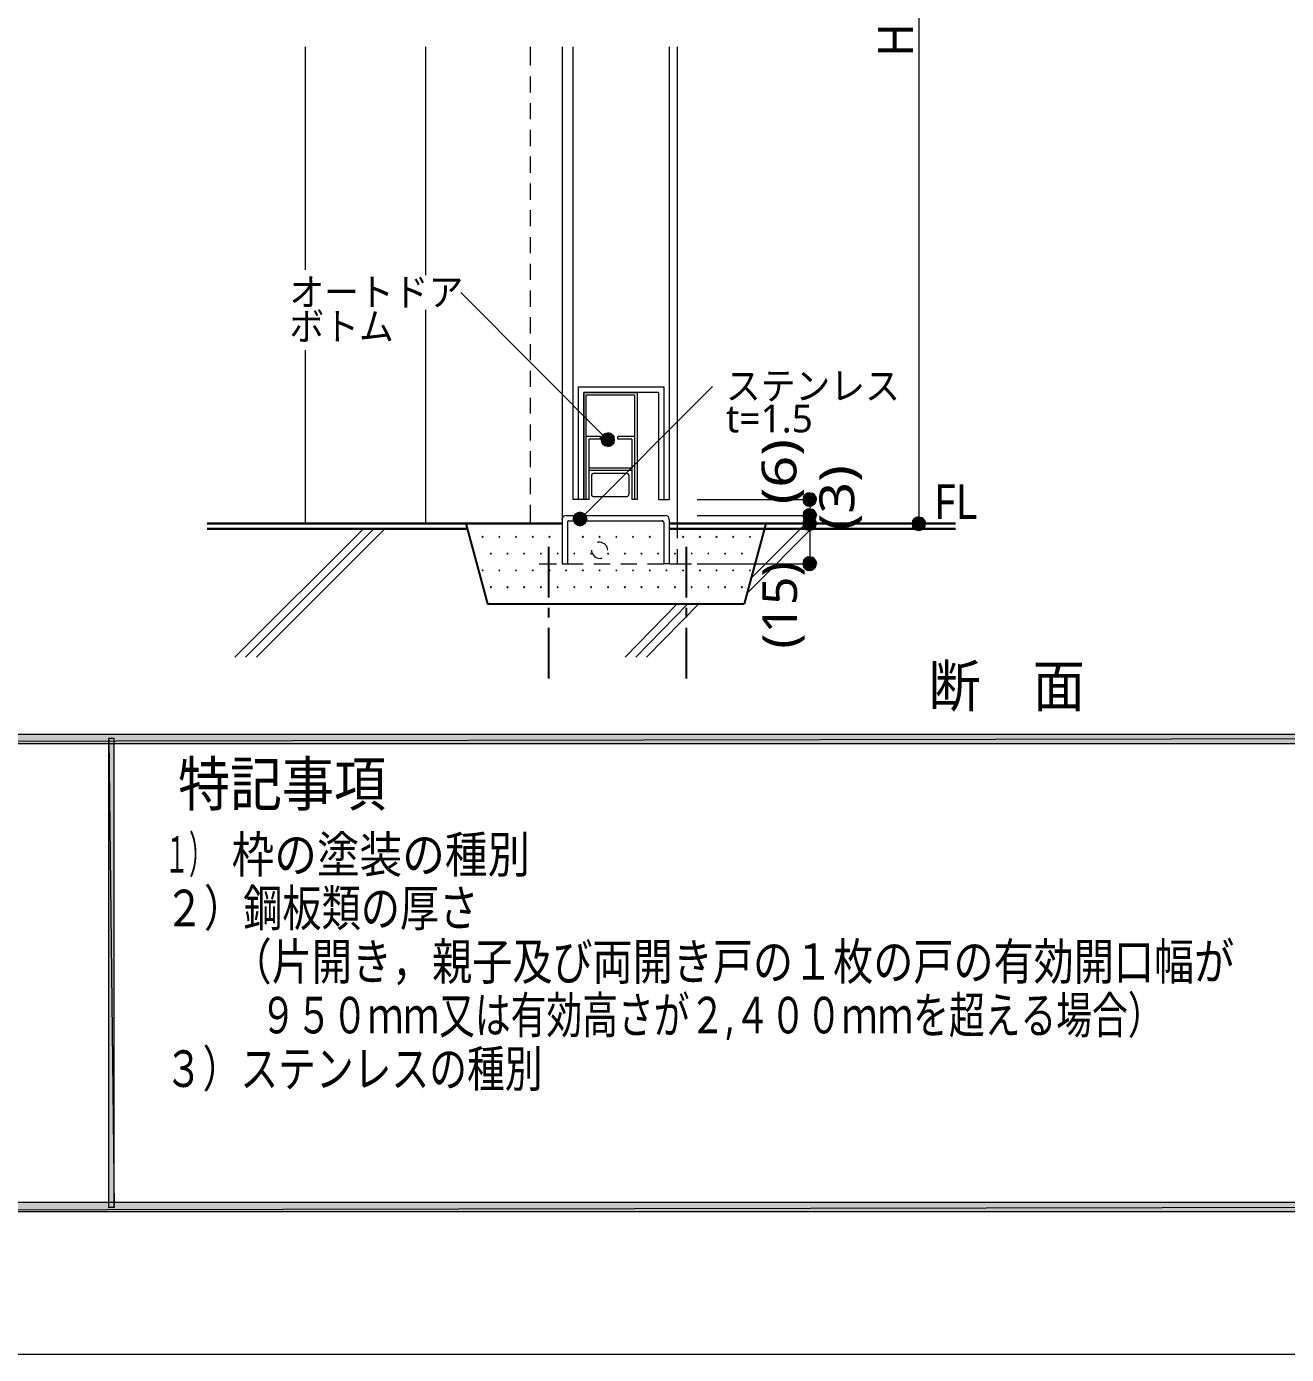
# Model space of a CAD drawing. Header units: millimetres. Extents: x 0 to 420, y 0 to 297.
# Drawn here: x 111.8 to 206, y 0 to 99.2 of the extents above; entities that cross this region are included whole.
import ezdxf
from ezdxf.enums import TextEntityAlignment as Align

# ---------------------------------------------------------------- set-up
doc = ezdxf.new("R2010")
doc.units = ezdxf.units.MM
doc.styles.add('kst32b', font='NotoSansJP-Variable.ttf')

msp = doc.modelspace()

# ---------------------------------------------------------------- hatches: boundary and pattern name
h = msp.add_hatch(color=7)
h.paths.add_polyline_path([(154.919, 68.686), (154.813, 68.516), (155.279, 68.326), (154.919, 68.686)])
h.paths.add_polyline_path([(154.813, 68.516), (155.279, 68.326), (154.771, 68.326), (154.813, 68.516)])
h.paths.add_polyline_path([(155.279, 68.326), (154.771, 68.326), (154.813, 68.136), (155.279, 68.326)])
h = msp.add_hatch(color=7)
h.paths.add_polyline_path([(155.469, 68.792), (155.279, 68.834), (155.279, 68.326), (155.469, 68.792)])
h.paths.add_polyline_path([(155.279, 68.834), (155.279, 68.326), (155.088, 68.792), (155.279, 68.834)])
h.paths.add_polyline_path([(155.279, 68.326), (155.088, 68.792), (154.919, 68.686), (155.279, 68.326)])
h = msp.add_hatch(color=7)
h.paths.add_polyline_path([(155.787, 68.326), (155.744, 68.516), (155.279, 68.326), (155.787, 68.326)])
h.paths.add_polyline_path([(155.744, 68.516), (155.279, 68.326), (155.638, 68.686), (155.744, 68.516)])
h.paths.add_polyline_path([(155.279, 68.326), (155.638, 68.686), (155.469, 68.792), (155.279, 68.326)])
for points in [[(154.813, 68.136), (154.919, 67.966), (155.279, 68.326), (154.813, 68.136)], [(170.18, 63.394), (170.371, 63.352), (170.371, 63.86), (170.18, 63.394)], [(153.014, 62.865), (152.845, 62.759), (153.204, 62.399), (153.014, 62.865)], [(170.18, 62.188), (170.371, 62.166), (170.371, 62.653), (170.18, 62.188)], [(170.18, 61.595), (170.371, 61.553), (170.371, 62.061), (170.18, 61.595)], [(178.329, 61.595), (178.52, 61.553), (178.52, 62.061), (178.329, 61.595)], [(145.923, 61.108), (145.902, 61.087), (145.881, 61.066), (145.902, 61.045), (145.923, 61.023), (145.944, 61.045), (145.965, 61.066), (145.944, 61.087), (145.923, 61.108)], [(147.172, 61.108), (147.151, 61.087), (147.129, 61.066), (147.151, 61.045), (147.172, 61.023), (147.193, 61.045), (147.214, 61.066), (147.193, 61.087), (147.172, 61.108)], [(148.421, 61.108), (148.4, 61.087), (148.378, 61.066), (148.4, 61.045), (148.421, 61.023), (148.442, 61.045), (148.463, 61.066), (148.442, 61.087), (148.421, 61.108)], [(149.67, 61.108), (149.648, 61.087), (149.627, 61.066), (149.648, 61.045), (149.67, 61.023), (149.691, 61.045), (149.712, 61.066), (149.691, 61.087), (149.67, 61.108)], [(150.918, 61.108), (150.897, 61.087), (150.876, 61.066), (150.897, 61.045), (150.918, 61.023), (150.94, 61.045), (150.961, 61.066), (150.94, 61.087), (150.918, 61.108)], [(153.416, 61.108), (153.395, 61.087), (153.374, 61.066), (153.395, 61.045), (153.416, 61.023), (153.437, 61.045), (153.458, 61.066), (153.437, 61.087), (153.416, 61.108)], [(154.665, 61.108), (154.644, 61.087), (154.622, 61.066), (154.644, 61.045), (154.665, 61.023), (154.686, 61.045), (154.707, 61.066), (154.686, 61.087), (154.665, 61.108)], [(155.914, 61.108), (155.893, 61.087), (155.871, 61.066), (155.893, 61.045), (155.914, 61.023), (155.935, 61.045), (155.956, 61.066), (155.935, 61.087), (155.914, 61.108)], [(157.162, 61.108), (157.141, 61.087), (157.12, 61.066), (157.141, 61.045), (157.162, 61.023), (157.184, 61.045), (157.205, 61.066), (157.184, 61.087), (157.162, 61.108)], [(158.411, 61.108), (158.39, 61.087), (158.369, 61.066), (158.39, 61.045), (158.411, 61.023), (158.433, 61.045), (158.454, 61.066), (158.433, 61.087), (158.411, 61.108)], [(160.909, 61.108), (160.888, 61.087), (160.867, 61.066), (160.888, 61.045), (160.909, 61.023), (160.93, 61.045), (160.951, 61.066), (160.93, 61.087), (160.909, 61.108)], [(162.158, 61.108), (162.137, 61.087), (162.116, 61.066), (162.137, 61.045), (162.158, 61.023), (162.179, 61.045), (162.2, 61.066), (162.179, 61.087), (162.158, 61.108)], [(163.407, 61.108), (163.386, 61.087), (163.364, 61.066), (163.386, 61.045), (163.407, 61.023), (163.428, 61.045), (163.449, 61.066), (163.428, 61.087), (163.407, 61.108)], [(164.655, 61.108), (164.634, 61.087), (164.613, 61.066), (164.634, 61.045), (164.655, 61.023), (164.677, 61.045), (164.698, 61.066), (164.677, 61.087), (164.655, 61.108)], [(165.904, 61.108), (165.883, 61.087), (165.862, 61.066), (165.883, 61.045), (165.904, 61.023), (165.926, 61.045), (165.947, 61.066), (165.926, 61.087), (165.904, 61.108)], [(145.288, 59.859), (145.267, 59.838), (145.246, 59.817), (145.267, 59.796), (145.288, 59.775), (145.309, 59.796), (145.33, 59.817), (145.309, 59.838), (145.288, 59.859)], [(146.537, 59.859), (146.516, 59.838), (146.495, 59.817), (146.516, 59.796), (146.537, 59.775), (146.558, 59.796), (146.579, 59.817), (146.558, 59.838), (146.537, 59.859)], [(147.786, 59.859), (147.765, 59.838), (147.743, 59.817), (147.765, 59.796), (147.786, 59.775), (147.807, 59.796), (147.828, 59.817), (147.807, 59.838), (147.786, 59.859)], [(149.035, 59.859), (149.013, 59.838), (148.992, 59.817), (149.013, 59.796), (149.035, 59.775), (149.056, 59.796), (149.077, 59.817), (149.056, 59.838), (149.035, 59.859)], [(150.283, 59.859), (150.262, 59.838), (150.241, 59.817), (150.262, 59.796), (150.283, 59.775), (150.304, 59.796), (150.326, 59.817), (150.304, 59.838), (150.283, 59.859)], [(151.532, 59.859), (151.511, 59.838), (151.49, 59.817), (151.511, 59.796), (151.532, 59.775), (151.553, 59.796), (151.575, 59.817), (151.553, 59.838), (151.532, 59.859)], [(152.781, 59.859), (152.76, 59.838), (152.739, 59.817), (152.76, 59.796), (152.781, 59.775), (152.802, 59.796), (152.823, 59.817), (152.802, 59.838), (152.781, 59.859)], [(154.03, 59.859), (154.009, 59.838), (153.987, 59.817), (154.009, 59.796), (154.03, 59.775), (154.051, 59.796), (154.072, 59.817), (154.051, 59.838), (154.03, 59.859)], [(155.3, 59.859), (155.279, 59.838), (155.258, 59.817), (155.279, 59.796), (155.3, 59.775), (155.321, 59.796), (155.342, 59.817), (155.321, 59.838), (155.3, 59.859)], [(156.549, 59.859), (156.528, 59.838), (156.506, 59.817), (156.528, 59.796), (156.549, 59.775), (156.57, 59.796), (156.591, 59.817), (156.57, 59.838), (156.549, 59.859)], [(157.797, 59.859), (157.776, 59.838), (157.755, 59.817), (157.776, 59.796), (157.797, 59.775), (157.819, 59.796), (157.84, 59.817), (157.819, 59.838), (157.797, 59.859)], [(159.046, 59.859), (159.025, 59.838), (159.004, 59.817), (159.025, 59.796), (159.046, 59.775), (159.068, 59.796), (159.089, 59.817), (159.068, 59.838), (159.046, 59.859)], [(160.295, 59.859), (160.274, 59.838), (160.253, 59.817), (160.274, 59.796), (160.295, 59.775), (160.316, 59.796), (160.337, 59.817), (160.316, 59.838), (160.295, 59.859)], [(161.544, 59.859), (161.523, 59.838), (161.502, 59.817), (161.523, 59.796), (161.544, 59.775), (161.565, 59.796), (161.586, 59.817), (161.565, 59.838), (161.544, 59.859)], [(162.793, 59.859), (162.772, 59.838), (162.751, 59.817), (162.772, 59.796), (162.793, 59.775), (162.814, 59.796), (162.835, 59.817), (162.814, 59.838), (162.793, 59.859)], [(164.042, 59.859), (164.021, 59.838), (163.999, 59.817), (164.021, 59.796), (164.042, 59.775), (164.063, 59.796), (164.084, 59.817), (164.063, 59.838), (164.042, 59.859)], [(165.291, 59.859), (165.269, 59.838), (165.248, 59.817), (165.269, 59.796), (165.291, 59.775), (165.312, 59.796), (165.333, 59.817), (165.312, 59.838), (165.291, 59.859)], [(145.923, 58.611), (145.902, 58.589), (145.881, 58.568), (145.902, 58.547), (145.923, 58.526), (145.944, 58.547), (145.965, 58.568), (145.944, 58.589), (145.923, 58.611)], [(147.172, 58.611), (147.151, 58.589), (147.129, 58.568), (147.151, 58.547), (147.172, 58.526), (147.193, 58.547), (147.214, 58.568), (147.193, 58.589), (147.172, 58.611)], [(148.421, 58.611), (148.4, 58.589), (148.378, 58.568), (148.4, 58.547), (148.421, 58.526), (148.442, 58.547), (148.463, 58.568), (148.442, 58.589), (148.421, 58.611)], [(149.67, 58.611), (149.648, 58.589), (149.627, 58.568), (149.648, 58.547), (149.67, 58.526), (149.691, 58.547), (149.712, 58.568), (149.691, 58.589), (149.67, 58.611)], [(150.918, 58.611), (150.897, 58.589), (150.876, 58.568), (150.897, 58.547), (150.918, 58.526), (150.94, 58.547), (150.961, 58.568), (150.94, 58.589), (150.918, 58.611)], [(152.167, 58.611), (152.146, 58.589), (152.125, 58.568), (152.146, 58.547), (152.167, 58.526), (152.188, 58.547), (152.21, 58.568), (152.188, 58.589), (152.167, 58.611)], [(153.416, 58.611), (153.395, 58.589), (153.374, 58.568), (153.395, 58.547), (153.416, 58.526), (153.437, 58.547), (153.458, 58.568), (153.437, 58.589), (153.416, 58.611)], [(154.665, 58.611), (154.644, 58.589), (154.622, 58.568), (154.644, 58.547), (154.665, 58.526), (154.686, 58.547), (154.707, 58.568), (154.686, 58.589), (154.665, 58.611)], [(155.914, 58.611), (155.893, 58.589), (155.871, 58.568), (155.893, 58.547), (155.914, 58.526), (155.935, 58.547), (155.956, 58.568), (155.935, 58.589), (155.914, 58.611)], [(157.162, 58.611), (157.141, 58.589), (157.12, 58.568), (157.141, 58.547), (157.162, 58.526), (157.184, 58.547), (157.205, 58.568), (157.184, 58.589), (157.162, 58.611)], [(158.411, 58.611), (158.39, 58.589), (158.369, 58.568), (158.39, 58.547), (158.411, 58.526), (158.433, 58.547), (158.454, 58.568), (158.433, 58.589), (158.411, 58.611)], [(159.66, 58.611), (159.639, 58.589), (159.618, 58.568), (159.639, 58.547), (159.66, 58.526), (159.681, 58.547), (159.703, 58.568), (159.681, 58.589), (159.66, 58.611)], [(160.909, 58.611), (160.888, 58.589), (160.867, 58.568), (160.888, 58.547), (160.909, 58.526), (160.93, 58.547), (160.951, 58.568), (160.93, 58.589), (160.909, 58.611)], [(162.158, 58.611), (162.137, 58.589), (162.116, 58.568), (162.137, 58.547), (162.158, 58.526), (162.179, 58.547), (162.2, 58.568), (162.179, 58.589), (162.158, 58.611)], [(163.407, 58.611), (163.386, 58.589), (163.364, 58.568), (163.386, 58.547), (163.407, 58.526), (163.428, 58.547), (163.449, 58.568), (163.428, 58.589), (163.407, 58.611)], [(164.655, 58.611), (164.634, 58.589), (164.613, 58.568), (164.634, 58.547), (164.655, 58.526), (164.677, 58.547), (164.698, 58.568), (164.677, 58.589), (164.655, 58.611)], [(165.904, 58.611), (165.883, 58.589), (165.862, 58.568), (165.883, 58.547), (165.904, 58.526), (165.926, 58.547), (165.947, 58.568), (165.926, 58.589), (165.904, 58.611)], [(170.18, 58.589), (170.371, 58.568), (170.371, 59.055), (170.18, 58.589)], [(146.537, 57.362), (146.516, 57.34), (146.495, 57.319), (146.516, 57.298), (146.537, 57.277), (146.558, 57.298), (146.579, 57.319), (146.558, 57.34), (146.537, 57.362)], [(147.786, 57.362), (147.765, 57.34), (147.743, 57.319), (147.765, 57.298), (147.786, 57.277), (147.807, 57.298), (147.828, 57.319), (147.807, 57.34), (147.786, 57.362)], [(149.035, 57.362), (149.013, 57.34), (148.992, 57.319), (149.013, 57.298), (149.035, 57.277), (149.056, 57.298), (149.077, 57.319), (149.056, 57.34), (149.035, 57.362)], [(150.283, 57.362), (150.262, 57.34), (150.241, 57.319), (150.262, 57.298), (150.283, 57.277), (150.304, 57.298), (150.326, 57.319), (150.304, 57.34), (150.283, 57.362)], [(151.532, 57.362), (151.511, 57.34), (151.49, 57.319), (151.511, 57.298), (151.532, 57.277), (151.553, 57.298), (151.575, 57.319), (151.553, 57.34), (151.532, 57.362)], [(152.781, 57.362), (152.76, 57.34), (152.739, 57.319), (152.76, 57.298), (152.781, 57.277), (152.802, 57.298), (152.823, 57.319), (152.802, 57.34), (152.781, 57.362)], [(154.03, 57.362), (154.009, 57.34), (153.987, 57.319), (154.009, 57.298), (154.03, 57.277), (154.051, 57.298), (154.072, 57.319), (154.051, 57.34), (154.03, 57.362)], [(155.3, 57.362), (155.279, 57.34), (155.258, 57.319), (155.279, 57.298), (155.3, 57.277), (155.321, 57.298), (155.342, 57.319), (155.321, 57.34), (155.3, 57.362)], [(156.549, 57.362), (156.528, 57.34), (156.506, 57.319), (156.528, 57.298), (156.549, 57.277), (156.57, 57.298), (156.591, 57.319), (156.57, 57.34), (156.549, 57.362)], [(157.797, 57.362), (157.776, 57.34), (157.755, 57.319), (157.776, 57.298), (157.797, 57.277), (157.819, 57.298), (157.84, 57.319), (157.819, 57.34), (157.797, 57.362)], [(159.046, 57.362), (159.025, 57.34), (159.004, 57.319), (159.025, 57.298), (159.046, 57.277), (159.068, 57.298), (159.089, 57.319), (159.068, 57.34), (159.046, 57.362)], [(160.295, 57.362), (160.274, 57.34), (160.253, 57.319), (160.274, 57.298), (160.295, 57.277), (160.316, 57.298), (160.337, 57.319), (160.316, 57.34), (160.295, 57.362)], [(161.544, 57.362), (161.523, 57.34), (161.502, 57.319), (161.523, 57.298), (161.544, 57.277), (161.565, 57.298), (161.586, 57.319), (161.565, 57.34), (161.544, 57.362)], [(162.793, 57.362), (162.772, 57.34), (162.751, 57.319), (162.772, 57.298), (162.793, 57.277), (162.814, 57.298), (162.835, 57.319), (162.814, 57.34), (162.793, 57.362)], [(164.042, 57.362), (164.021, 57.34), (163.999, 57.319), (164.021, 57.298), (164.042, 57.277), (164.063, 57.298), (164.084, 57.319), (164.063, 57.34), (164.042, 57.362)], [(165.291, 57.362), (165.269, 57.34), (165.248, 57.319), (165.269, 57.298), (165.291, 57.277), (165.312, 57.298), (165.333, 57.319), (165.312, 57.34), (165.291, 57.362)]]:
    msp.add_hatch(color=7).paths.add_polyline_path(points)
h = msp.add_hatch(color=7)
h.paths.add_polyline_path([(154.919, 67.966), (155.088, 67.86), (155.279, 68.326), (154.919, 67.966)])
h.paths.add_polyline_path([(155.088, 67.86), (155.279, 68.326), (155.279, 67.818), (155.088, 67.86)])
h.paths.add_polyline_path([(155.279, 68.326), (155.279, 67.818), (155.469, 67.86), (155.279, 68.326)])
h = msp.add_hatch(color=7)
h.paths.add_polyline_path([(155.469, 67.86), (155.638, 67.966), (155.279, 68.326), (155.469, 67.86)])
h.paths.add_polyline_path([(155.638, 67.966), (155.279, 68.326), (155.744, 68.136), (155.638, 67.966)])
h.paths.add_polyline_path([(155.279, 68.326), (155.744, 68.136), (155.787, 68.326), (155.279, 68.326)])
h = msp.add_hatch(color=7)
h.paths.add_polyline_path([(170.18, 64.325), (170.011, 64.22), (170.371, 63.86), (170.18, 64.325)])
h.paths.add_polyline_path([(170.011, 64.22), (170.371, 63.86), (169.905, 64.05), (170.011, 64.22)])
h.paths.add_polyline_path([(170.371, 63.86), (169.905, 64.05), (169.862, 63.86), (170.371, 63.86)])
h = msp.add_hatch(color=7)
h.paths.add_polyline_path([(169.862, 63.86), (169.905, 63.669), (170.371, 63.86), (169.862, 63.86)])
h.paths.add_polyline_path([(169.905, 63.669), (170.371, 63.86), (170.011, 63.5), (169.905, 63.669)])
h.paths.add_polyline_path([(170.371, 63.86), (170.011, 63.5), (170.18, 63.394), (170.371, 63.86)])
h = msp.add_hatch(color=7)
h.paths.add_polyline_path([(170.73, 64.22), (170.561, 64.325), (170.371, 63.86), (170.73, 64.22)])
h.paths.add_polyline_path([(170.561, 64.325), (170.371, 63.86), (170.371, 64.368), (170.561, 64.325)])
h.paths.add_polyline_path([(170.371, 63.86), (170.371, 64.368), (170.18, 64.325), (170.371, 63.86)])
h = msp.add_hatch(color=7)
h.paths.add_polyline_path([(170.836, 63.669), (170.879, 63.86), (170.371, 63.86), (170.836, 63.669)])
h.paths.add_polyline_path([(170.879, 63.86), (170.371, 63.86), (170.836, 64.05), (170.879, 63.86)])
h.paths.add_polyline_path([(170.371, 63.86), (170.836, 64.05), (170.73, 64.22), (170.371, 63.86)])
h = msp.add_hatch(color=7)
h.paths.add_polyline_path([(170.371, 63.352), (170.561, 63.394), (170.371, 63.86), (170.371, 63.352)])
h.paths.add_polyline_path([(170.561, 63.394), (170.371, 63.86), (170.73, 63.5), (170.561, 63.394)])
h.paths.add_polyline_path([(170.371, 63.86), (170.73, 63.5), (170.836, 63.669), (170.371, 63.86)])
h = msp.add_hatch(color=7)
h.paths.add_polyline_path([(152.845, 62.759), (152.739, 62.59), (153.204, 62.399), (152.845, 62.759)])
h.paths.add_polyline_path([(152.739, 62.59), (153.204, 62.399), (152.696, 62.399), (152.739, 62.59)])
h.paths.add_polyline_path([(153.204, 62.399), (152.696, 62.399), (152.739, 62.209), (153.204, 62.399)])
h = msp.add_hatch(color=7)
h.paths.add_polyline_path([(153.564, 62.759), (153.395, 62.865), (153.204, 62.399), (153.564, 62.759)])
h.paths.add_polyline_path([(153.395, 62.865), (153.204, 62.399), (153.204, 62.907), (153.395, 62.865)])
h.paths.add_polyline_path([(153.204, 62.399), (153.204, 62.907), (153.014, 62.865), (153.204, 62.399)])
h = msp.add_hatch(color=7)
h.paths.add_polyline_path([(153.67, 62.209), (153.712, 62.399), (153.204, 62.399), (153.67, 62.209)])
h.paths.add_polyline_path([(153.712, 62.399), (153.204, 62.399), (153.67, 62.59), (153.712, 62.399)])
h.paths.add_polyline_path([(153.204, 62.399), (153.67, 62.59), (153.564, 62.759), (153.204, 62.399)])
h = msp.add_hatch(color=7)
h.paths.add_polyline_path([(170.18, 63.14), (170.011, 63.013), (170.371, 62.653), (170.18, 63.14)])
h.paths.add_polyline_path([(170.011, 63.013), (170.371, 62.653), (169.905, 62.865), (170.011, 63.013)])
h.paths.add_polyline_path([(170.371, 62.653), (169.905, 62.865), (169.862, 62.653), (170.371, 62.653)])
h = msp.add_hatch(color=7)
h.paths.add_polyline_path([(169.862, 62.653), (169.905, 62.463), (170.371, 62.653), (169.862, 62.653)])
h.paths.add_polyline_path([(169.905, 62.463), (170.371, 62.653), (170.011, 62.315), (169.905, 62.463)])
h.paths.add_polyline_path([(170.371, 62.653), (170.011, 62.315), (170.18, 62.188), (170.371, 62.653)])
h = msp.add_hatch(color=7)
h.paths.add_polyline_path([(170.18, 62.526), (170.011, 62.421), (170.371, 62.061), (170.18, 62.526)])
h.paths.add_polyline_path([(170.011, 62.421), (170.371, 62.061), (169.905, 62.251), (170.011, 62.421)])
h.paths.add_polyline_path([(170.371, 62.061), (169.905, 62.251), (169.862, 62.061), (170.371, 62.061)])
h = msp.add_hatch(color=7)
h.paths.add_polyline_path([(170.73, 63.013), (170.561, 63.14), (170.371, 62.653), (170.73, 63.013)])
h.paths.add_polyline_path([(170.561, 63.14), (170.371, 62.653), (170.371, 63.161), (170.561, 63.14)])
h.paths.add_polyline_path([(170.371, 62.653), (170.371, 63.161), (170.18, 63.14), (170.371, 62.653)])
h = msp.add_hatch(color=7)
h.paths.add_polyline_path([(170.73, 62.421), (170.561, 62.526), (170.371, 62.061), (170.73, 62.421)])
h.paths.add_polyline_path([(170.561, 62.526), (170.371, 62.061), (170.371, 62.569), (170.561, 62.526)])
h.paths.add_polyline_path([(170.371, 62.061), (170.371, 62.569), (170.18, 62.526), (170.371, 62.061)])
h = msp.add_hatch(color=7)
h.paths.add_polyline_path([(170.836, 62.463), (170.879, 62.653), (170.371, 62.653), (170.836, 62.463)])
h.paths.add_polyline_path([(170.879, 62.653), (170.371, 62.653), (170.836, 62.865), (170.879, 62.653)])
h.paths.add_polyline_path([(170.371, 62.653), (170.836, 62.865), (170.73, 63.013), (170.371, 62.653)])
h = msp.add_hatch(color=7)
h.paths.add_polyline_path([(170.371, 62.166), (170.561, 62.188), (170.371, 62.653), (170.371, 62.166)])
h.paths.add_polyline_path([(170.561, 62.188), (170.371, 62.653), (170.73, 62.315), (170.561, 62.188)])
h.paths.add_polyline_path([(170.371, 62.653), (170.73, 62.315), (170.836, 62.463), (170.371, 62.653)])
h = msp.add_hatch(color=7)
h.paths.add_polyline_path([(178.329, 62.526), (178.16, 62.421), (178.52, 62.061), (178.329, 62.526)])
h.paths.add_polyline_path([(178.16, 62.421), (178.52, 62.061), (178.054, 62.251), (178.16, 62.421)])
h.paths.add_polyline_path([(178.52, 62.061), (178.054, 62.251), (178.012, 62.061), (178.52, 62.061)])
h = msp.add_hatch(color=7)
h.paths.add_polyline_path([(178.879, 62.421), (178.71, 62.526), (178.52, 62.061), (178.879, 62.421)])
h.paths.add_polyline_path([(178.71, 62.526), (178.52, 62.061), (178.52, 62.569), (178.71, 62.526)])
h.paths.add_polyline_path([(178.52, 62.061), (178.52, 62.569), (178.329, 62.526), (178.52, 62.061)])
h = msp.add_hatch(color=7)
h.paths.add_polyline_path([(152.739, 62.209), (152.845, 62.039), (153.204, 62.399), (152.739, 62.209)])
h.paths.add_polyline_path([(152.845, 62.039), (153.204, 62.399), (153.014, 61.934), (152.845, 62.039)])
h.paths.add_polyline_path([(153.204, 62.399), (153.014, 61.934), (153.204, 61.891), (153.204, 62.399)])
h = msp.add_hatch(color=7)
h.paths.add_polyline_path([(153.204, 61.891), (153.395, 61.934), (153.204, 62.399), (153.204, 61.891)])
h.paths.add_polyline_path([(153.395, 61.934), (153.204, 62.399), (153.564, 62.039), (153.395, 61.934)])
h.paths.add_polyline_path([(153.204, 62.399), (153.564, 62.039), (153.67, 62.209), (153.204, 62.399)])
h = msp.add_hatch(color=7)
h.paths.add_polyline_path([(169.862, 62.061), (169.905, 61.87), (170.371, 62.061), (169.862, 62.061)])
h.paths.add_polyline_path([(169.905, 61.87), (170.371, 62.061), (170.011, 61.701), (169.905, 61.87)])
h.paths.add_polyline_path([(170.371, 62.061), (170.011, 61.701), (170.18, 61.595), (170.371, 62.061)])
h = msp.add_hatch(color=7)
h.paths.add_polyline_path([(170.836, 61.87), (170.879, 62.061), (170.371, 62.061), (170.836, 61.87)])
h.paths.add_polyline_path([(170.879, 62.061), (170.371, 62.061), (170.836, 62.251), (170.879, 62.061)])
h.paths.add_polyline_path([(170.371, 62.061), (170.836, 62.251), (170.73, 62.421), (170.371, 62.061)])
h = msp.add_hatch(color=7)
h.paths.add_polyline_path([(170.371, 61.553), (170.561, 61.595), (170.371, 62.061), (170.371, 61.553)])
h.paths.add_polyline_path([(170.561, 61.595), (170.371, 62.061), (170.73, 61.701), (170.561, 61.595)])
h.paths.add_polyline_path([(170.371, 62.061), (170.73, 61.701), (170.836, 61.87), (170.371, 62.061)])
h = msp.add_hatch(color=7)
h.paths.add_polyline_path([(178.012, 62.061), (178.054, 61.87), (178.52, 62.061), (178.012, 62.061)])
h.paths.add_polyline_path([(178.054, 61.87), (178.52, 62.061), (178.16, 61.701), (178.054, 61.87)])
h.paths.add_polyline_path([(178.52, 62.061), (178.16, 61.701), (178.329, 61.595), (178.52, 62.061)])
h = msp.add_hatch(color=7)
h.paths.add_polyline_path([(178.985, 61.87), (179.028, 62.061), (178.52, 62.061), (178.985, 61.87)])
h.paths.add_polyline_path([(179.028, 62.061), (178.52, 62.061), (178.985, 62.251), (179.028, 62.061)])
h.paths.add_polyline_path([(178.52, 62.061), (178.985, 62.251), (178.879, 62.421), (178.52, 62.061)])
h = msp.add_hatch(color=7)
h.paths.add_polyline_path([(178.52, 61.553), (178.71, 61.595), (178.52, 62.061), (178.52, 61.553)])
h.paths.add_polyline_path([(178.71, 61.595), (178.52, 62.061), (178.879, 61.701), (178.71, 61.595)])
h.paths.add_polyline_path([(178.52, 62.061), (178.879, 61.701), (178.985, 61.87), (178.52, 62.061)])
h = msp.add_hatch(color=7)
h.paths.add_polyline_path([(170.18, 59.542), (170.011, 59.415), (170.371, 59.055), (170.18, 59.542)])
h.paths.add_polyline_path([(170.011, 59.415), (170.371, 59.055), (169.905, 59.267), (170.011, 59.415)])
h.paths.add_polyline_path([(170.371, 59.055), (169.905, 59.267), (169.862, 59.055), (170.371, 59.055)])
h = msp.add_hatch(color=7)
h.paths.add_polyline_path([(170.73, 59.415), (170.561, 59.542), (170.371, 59.055), (170.73, 59.415)])
h.paths.add_polyline_path([(170.561, 59.542), (170.371, 59.055), (170.371, 59.563), (170.561, 59.542)])
h.paths.add_polyline_path([(170.371, 59.055), (170.371, 59.563), (170.18, 59.542), (170.371, 59.055)])
h = msp.add_hatch(color=7)
h.paths.add_polyline_path([(169.862, 59.055), (169.905, 58.864), (170.371, 59.055), (169.862, 59.055)])
h.paths.add_polyline_path([(169.905, 58.864), (170.371, 59.055), (170.011, 58.716), (169.905, 58.864)])
h.paths.add_polyline_path([(170.371, 59.055), (170.011, 58.716), (170.18, 58.589), (170.371, 59.055)])
h = msp.add_hatch(color=7)
h.paths.add_polyline_path([(170.836, 58.864), (170.879, 59.055), (170.371, 59.055), (170.836, 58.864)])
h.paths.add_polyline_path([(170.879, 59.055), (170.371, 59.055), (170.836, 59.267), (170.879, 59.055)])
h.paths.add_polyline_path([(170.371, 59.055), (170.836, 59.267), (170.73, 59.415), (170.371, 59.055)])
h = msp.add_hatch(color=7)
h.paths.add_polyline_path([(170.371, 58.568), (170.561, 58.589), (170.371, 59.055), (170.371, 58.568)])
h.paths.add_polyline_path([(170.561, 58.589), (170.371, 59.055), (170.73, 58.716), (170.561, 58.589)])
h.paths.add_polyline_path([(170.371, 59.055), (170.73, 58.716), (170.836, 58.864), (170.371, 59.055)])
h = msp.add_hatch(color=7)
h.paths.add_polyline_path([(393.827, 11.345), (394.525, 10.647), (393.827, 45.635), (393.827, 11.345)])
h.paths.add_polyline_path([(394.525, 10.647), (393.827, 45.635), (394.525, 46.334), (394.525, 10.647)])
h.paths.add_polyline_path([(393.827, 45.635), (394.525, 46.334), (26.522, 45.635), (393.827, 45.635)])
h.paths.add_polyline_path([(394.525, 46.334), (26.522, 45.635), (25.823, 46.334), (394.525, 46.334)])
h.paths.add_polyline_path([(26.522, 45.635), (25.823, 46.334), (26.522, 11.345), (26.522, 45.635)])
h.paths.add_polyline_path([(25.823, 46.334), (26.522, 11.345), (25.823, 10.647), (25.823, 46.334)])
h.paths.add_polyline_path([(26.522, 11.345), (25.823, 10.647), (393.827, 11.345), (26.522, 11.345)])
h.paths.add_polyline_path([(25.823, 10.647), (393.827, 11.345), (394.525, 10.647), (25.823, 10.647)])
h = msp.add_hatch(color=7)
h.paths.add_polyline_path([(118.385, 45.995), (117.983, 45.995), (118.385, 10.986), (118.385, 45.995)])
h.paths.add_polyline_path([(117.983, 45.995), (118.385, 10.986), (117.983, 10.986), (117.983, 45.995)])

# ---------------------------------------------------------------- linework, layer by layer
at = {"lineweight": 13}
msp.add_lwpolyline([(0.191, 0), (0.191, 296.968), (420.158, 296.968), (420.158, 0)], close=True, dxfattribs=at)
for points in [[(178.52, 127.275), (178.52, 62.061)], [(132.673, 97.663), (132.673, 81.005)], [(141.669, 97.663), (141.669, 80.624)], [(149.479, 97.663), (149.479, 96.266)], [(151.871, 97.663), (151.871, 62.357)], [(152.675, 97.663), (152.675, 63.86)], [(159.872, 97.663), (159.872, 63.86)], [(160.465, 97.663), (160.465, 62.061)], [(149.479, 95.462), (149.479, 94.255)], [(149.479, 93.472), (149.479, 92.266)], [(149.479, 91.461), (149.479, 90.255)], [(149.479, 89.471), (149.479, 88.265)], [(149.479, 87.461), (149.479, 86.254)], [(149.479, 85.471), (149.479, 84.264)], [(149.479, 83.46), (149.479, 82.254)], [(149.479, 81.471), (149.479, 80.264)], [(149.479, 79.46), (149.479, 78.253)], [(155.533, 68.051), (144.293, 79.312)], [(141.669, 78.02), (141.669, 62.061)], [(149.479, 77.47), (149.479, 76.263)], [(149.479, 75.459), (149.479, 74.274)], [(132.673, 75.015), (132.673, 62.061)], [(149.479, 73.47), (149.479, 72.263)], [(149.479, 71.459), (149.479, 70.273)], [(153.077, 72.263), (153.077, 63.86)], [(153.077, 72.263), (159.47, 72.263)], [(153.204, 62.399), (163.11, 72.305)], [(153.882, 63.86), (153.479, 63.86), (153.479, 71.861)], [(153.479, 71.861), (157.48, 71.861)], [(159.068, 71.861), (153.479, 71.861)], [(153.479, 71.861), (153.479, 63.86)], [(153.67, 63.86), (153.67, 71.67)], [(153.67, 71.67), (157.268, 71.67)], [(157.268, 71.67), (157.268, 63.86)], [(157.48, 71.861), (157.48, 63.86)], [(159.068, 71.861), (159.068, 63.86)], [(159.47, 72.263), (159.47, 63.86)], [(149.479, 69.469), (149.479, 68.262)], [(154.728, 68.559), (153.67, 68.559)], [(154.728, 68.368), (154.728, 68.559)], [(157.268, 68.559), (156.02, 68.559)], [(156.02, 68.368), (156.02, 68.559)], [(149.479, 67.458), (149.479, 66.273)], [(153.882, 63.86), (153.882, 68.368)], [(154.728, 68.368), (153.882, 68.368)], [(157.078, 68.368), (156.02, 68.368)], [(157.078, 68.368), (157.078, 63.86)], [(149.479, 65.469), (149.479, 64.262)], [(157.078, 66.209), (153.882, 66.209)], [(157.078, 66.019), (153.882, 66.019)], [(154.252, 65.828), (154.174, 65.813), (154.11, 65.769), (154.067, 65.706), (154.051, 65.627)], [(154.072, 65.617), (154.072, 64.262)], [(156.676, 65.807), (154.263, 65.807)], [(156.866, 65.627), (156.85, 65.706), (156.807, 65.769), (156.743, 65.813), (156.665, 65.828)], [(156.866, 64.262), (156.866, 65.617)], [(153.479, 63.86), (152.675, 63.86)], [(154.051, 64.273), (154.067, 64.194), (154.11, 64.13), (154.174, 64.087), (154.252, 64.071)], [(154.263, 64.071), (156.676, 64.071)], [(156.665, 64.071), (156.743, 64.087), (156.807, 64.13), (156.85, 64.194), (156.866, 64.273)], [(157.48, 63.86), (157.078, 63.86)], [(159.068, 63.86), (159.872, 63.86)], [(161.967, 63.86), (170.371, 63.86)], [(170.371, 63.86), (170.371, 62.653), (170.371, 62.061), (170.371, 59.055)], [(149.479, 63.458), (149.479, 62.061)], [(152.157, 62.674), (152.037, 62.65), (151.94, 62.585), (151.874, 62.487), (151.85, 62.368)], [(152.167, 62.653), (159.576, 62.653)], [(159.872, 62.368), (159.848, 62.487), (159.782, 62.585), (159.684, 62.65), (159.565, 62.674)], [(161.967, 62.653), (170.371, 62.653)], [(137.012, 61.659), (127.402, 52.07)], [(137.795, 61.659), (128.207, 52.07)], [(138.621, 61.659), (129.032, 52.07)], [(151.871, 62.357), (151.871, 59.055), (152.273, 59.055)], [(152.368, 62.272), (152.331, 62.265), (152.301, 62.244), (152.28, 62.214), (152.273, 62.177)], [(152.273, 62.166), (152.273, 59.055)], [(152.379, 62.272), (159.364, 62.272)], [(159.449, 62.177), (159.441, 62.214), (159.421, 62.244), (159.39, 62.265), (159.353, 62.272)], [(159.872, 62.357), (159.872, 59.055), (159.47, 59.055)], [(159.47, 62.166), (159.47, 59.055)], [(160.465, 62.061), (160.465, 60.96)], [(170.879, 62.061), (165.693, 56.875)], [(170.074, 62.061), (165.989, 57.975)], [(155.279, 60.071), (155.258, 60.177), (155.236, 60.283), (155.173, 60.388), (155.109, 60.473), (155.025, 60.558), (154.919, 60.6), (154.813, 60.643), (154.707, 60.664), (154.58, 60.664), (154.496, 60.643)], [(154.072, 60.071), (154.072, 60.007), (154.093, 59.902), (154.136, 59.796), (154.199, 59.69), (154.284, 59.605), (154.369, 59.542), (154.474, 59.5), (154.58, 59.478), (154.707, 59.457), (154.813, 59.478), (154.855, 59.5)], [(160.465, 60.156), (160.465, 59.055)], [(150.156, 59.055), (151.447, 59.055)], [(152.252, 59.055), (153.437, 59.055)], [(154.242, 59.055), (155.448, 59.055)], [(156.252, 59.055), (157.438, 59.055)], [(158.242, 59.055), (159.449, 59.055)], [(159.872, 59.055), (160.465, 59.055)], [(160.253, 59.055), (161.544, 59.055)], [(161.967, 59.055), (170.371, 59.055)], [(169.714, 59.055), (170.371, 59.055)], [(160.465, 56.071), (156.57, 52.07)], [(161.269, 56.071), (157.374, 52.07)], [(162.073, 56.071), (158.179, 52.07)]]:
    msp.add_lwpolyline(points, dxfattribs=at)
at = {"lineweight": 0}
for points in [[(154.813, 68.516), (155.279, 68.326), (154.771, 68.326)], [(154.919, 68.686), (154.813, 68.516), (155.279, 68.326)], [(155.279, 68.326), (155.088, 68.792), (154.919, 68.686)], [(155.279, 68.834), (155.279, 68.326), (155.088, 68.792)], [(155.469, 68.792), (155.279, 68.834), (155.279, 68.326)], [(155.279, 68.326), (155.638, 68.686), (155.469, 68.792)], [(155.744, 68.516), (155.279, 68.326), (155.638, 68.686)], [(155.787, 68.326), (155.744, 68.516), (155.279, 68.326)], [(155.279, 68.326), (154.771, 68.326), (154.813, 68.136)], [(154.813, 68.136), (154.919, 67.966), (155.279, 68.326)], [(154.919, 67.966), (155.088, 67.86), (155.279, 68.326)], [(155.088, 67.86), (155.279, 68.326), (155.279, 67.818)], [(155.279, 68.326), (155.279, 67.818), (155.469, 67.86)], [(155.469, 67.86), (155.638, 67.966), (155.279, 68.326)], [(155.638, 67.966), (155.279, 68.326), (155.744, 68.136)], [(155.279, 68.326), (155.744, 68.136), (155.787, 68.326)], [(170.371, 63.86), (169.905, 64.05), (169.862, 63.86)], [(169.862, 63.86), (169.905, 63.669), (170.371, 63.86)], [(170.011, 64.22), (170.371, 63.86), (169.905, 64.05)], [(169.905, 63.669), (170.371, 63.86), (170.011, 63.5)], [(170.18, 64.325), (170.011, 64.22), (170.371, 63.86)], [(170.371, 63.86), (170.011, 63.5), (170.18, 63.394)], [(170.371, 63.86), (170.371, 64.368), (170.18, 64.325)], [(170.18, 63.394), (170.371, 63.352), (170.371, 63.86)], [(170.561, 64.325), (170.371, 63.86), (170.371, 64.368)], [(170.73, 64.22), (170.561, 64.325), (170.371, 63.86)], [(170.371, 63.86), (170.836, 64.05), (170.73, 64.22)], [(170.879, 63.86), (170.371, 63.86), (170.836, 64.05)], [(170.371, 63.352), (170.561, 63.394), (170.371, 63.86)], [(170.561, 63.394), (170.371, 63.86), (170.73, 63.5)], [(170.371, 63.86), (170.73, 63.5), (170.836, 63.669)], [(170.836, 63.669), (170.879, 63.86), (170.371, 63.86)], [(152.739, 62.59), (153.204, 62.399), (152.696, 62.399)], [(152.845, 62.759), (152.739, 62.59), (153.204, 62.399)], [(153.014, 62.865), (152.845, 62.759), (153.204, 62.399)], [(153.204, 62.399), (153.204, 62.907), (153.014, 62.865)], [(153.395, 62.865), (153.204, 62.399), (153.204, 62.907)], [(153.564, 62.759), (153.395, 62.865), (153.204, 62.399)], [(153.204, 62.399), (153.67, 62.59), (153.564, 62.759)], [(153.712, 62.399), (153.204, 62.399), (153.67, 62.59)], [(170.371, 62.653), (169.905, 62.865), (169.862, 62.653)], [(169.862, 62.653), (169.905, 62.463), (170.371, 62.653)], [(170.011, 63.013), (170.371, 62.653), (169.905, 62.865)], [(169.905, 62.463), (170.371, 62.653), (170.011, 62.315)], [(170.18, 63.14), (170.011, 63.013), (170.371, 62.653)], [(170.371, 62.653), (170.011, 62.315), (170.18, 62.188)], [(170.18, 62.526), (170.011, 62.421), (170.371, 62.061)], [(170.371, 62.653), (170.371, 63.161), (170.18, 63.14)], [(170.18, 62.188), (170.371, 62.166), (170.371, 62.653)], [(170.371, 62.061), (170.371, 62.569), (170.18, 62.526)], [(170.561, 63.14), (170.371, 62.653), (170.371, 63.161)], [(170.73, 63.013), (170.561, 63.14), (170.371, 62.653)], [(170.371, 62.653), (170.836, 62.865), (170.73, 63.013)], [(170.879, 62.653), (170.371, 62.653), (170.836, 62.865)], [(170.371, 62.166), (170.561, 62.188), (170.371, 62.653)], [(170.561, 62.188), (170.371, 62.653), (170.73, 62.315)], [(170.371, 62.653), (170.73, 62.315), (170.836, 62.463)], [(170.836, 62.463), (170.879, 62.653), (170.371, 62.653)], [(170.561, 62.526), (170.371, 62.061), (170.371, 62.569)], [(170.73, 62.421), (170.561, 62.526), (170.371, 62.061)], [(178.329, 62.526), (178.16, 62.421), (178.52, 62.061)], [(178.52, 62.061), (178.52, 62.569), (178.329, 62.526)], [(178.71, 62.526), (178.52, 62.061), (178.52, 62.569)], [(178.879, 62.421), (178.71, 62.526), (178.52, 62.061)], [(153.204, 62.399), (152.696, 62.399), (152.739, 62.209)], [(152.739, 62.209), (152.845, 62.039), (153.204, 62.399)], [(152.845, 62.039), (153.204, 62.399), (153.014, 61.934)], [(153.204, 62.399), (153.014, 61.934), (153.204, 61.891)], [(153.204, 61.891), (153.395, 61.934), (153.204, 62.399)], [(153.395, 61.934), (153.204, 62.399), (153.564, 62.039)], [(153.204, 62.399), (153.564, 62.039), (153.67, 62.209)], [(153.67, 62.209), (153.712, 62.399), (153.204, 62.399)], [(170.371, 62.061), (169.905, 62.251), (169.862, 62.061)], [(169.862, 62.061), (169.905, 61.87), (170.371, 62.061)], [(170.011, 62.421), (170.371, 62.061), (169.905, 62.251)], [(169.905, 61.87), (170.371, 62.061), (170.011, 61.701)], [(170.371, 62.061), (170.011, 61.701), (170.18, 61.595)], [(170.18, 61.595), (170.371, 61.553), (170.371, 62.061)], [(170.371, 62.061), (170.836, 62.251), (170.73, 62.421)], [(170.879, 62.061), (170.371, 62.061), (170.836, 62.251)], [(170.371, 61.553), (170.561, 61.595), (170.371, 62.061)], [(170.561, 61.595), (170.371, 62.061), (170.73, 61.701)], [(170.371, 62.061), (170.73, 61.701), (170.836, 61.87)], [(170.836, 61.87), (170.879, 62.061), (170.371, 62.061)], [(178.52, 62.061), (178.054, 62.251), (178.012, 62.061)], [(178.012, 62.061), (178.054, 61.87), (178.52, 62.061)], [(178.16, 62.421), (178.52, 62.061), (178.054, 62.251)], [(178.054, 61.87), (178.52, 62.061), (178.16, 61.701)], [(178.52, 62.061), (178.16, 61.701), (178.329, 61.595)], [(178.329, 61.595), (178.52, 61.553), (178.52, 62.061)], [(178.52, 62.061), (178.985, 62.251), (178.879, 62.421)], [(179.028, 62.061), (178.52, 62.061), (178.985, 62.251)], [(178.52, 61.553), (178.71, 61.595), (178.52, 62.061)], [(178.71, 61.595), (178.52, 62.061), (178.879, 61.701)], [(178.52, 62.061), (178.879, 61.701), (178.985, 61.87)], [(178.985, 61.87), (179.028, 62.061), (178.52, 62.061)], [(145.923, 61.108), (145.902, 61.087), (145.881, 61.066), (145.902, 61.045), (145.923, 61.023), (145.944, 61.045), (145.965, 61.066), (145.944, 61.087)], [(147.172, 61.108), (147.151, 61.087), (147.129, 61.066), (147.151, 61.045), (147.172, 61.023), (147.193, 61.045), (147.214, 61.066), (147.193, 61.087)], [(148.421, 61.108), (148.4, 61.087), (148.378, 61.066), (148.4, 61.045), (148.421, 61.023), (148.442, 61.045), (148.463, 61.066), (148.442, 61.087)], [(149.67, 61.108), (149.648, 61.087), (149.627, 61.066), (149.648, 61.045), (149.67, 61.023), (149.691, 61.045), (149.712, 61.066), (149.691, 61.087)], [(150.918, 61.108), (150.897, 61.087), (150.876, 61.066), (150.897, 61.045), (150.918, 61.023), (150.94, 61.045), (150.961, 61.066), (150.94, 61.087)], [(153.416, 61.108), (153.395, 61.087), (153.374, 61.066), (153.395, 61.045), (153.416, 61.023), (153.437, 61.045), (153.458, 61.066), (153.437, 61.087)], [(154.665, 61.108), (154.644, 61.087), (154.622, 61.066), (154.644, 61.045), (154.665, 61.023), (154.686, 61.045), (154.707, 61.066), (154.686, 61.087)], [(155.914, 61.108), (155.893, 61.087), (155.871, 61.066), (155.893, 61.045), (155.914, 61.023), (155.935, 61.045), (155.956, 61.066), (155.935, 61.087)], [(157.162, 61.108), (157.141, 61.087), (157.12, 61.066), (157.141, 61.045), (157.162, 61.023), (157.184, 61.045), (157.205, 61.066), (157.184, 61.087)], [(158.411, 61.108), (158.39, 61.087), (158.369, 61.066), (158.39, 61.045), (158.411, 61.023), (158.433, 61.045), (158.454, 61.066), (158.433, 61.087)], [(160.909, 61.108), (160.888, 61.087), (160.867, 61.066), (160.888, 61.045), (160.909, 61.023), (160.93, 61.045), (160.951, 61.066), (160.93, 61.087)], [(162.158, 61.108), (162.137, 61.087), (162.116, 61.066), (162.137, 61.045), (162.158, 61.023), (162.179, 61.045), (162.2, 61.066), (162.179, 61.087)], [(163.407, 61.108), (163.386, 61.087), (163.364, 61.066), (163.386, 61.045), (163.407, 61.023), (163.428, 61.045), (163.449, 61.066), (163.428, 61.087)], [(164.655, 61.108), (164.634, 61.087), (164.613, 61.066), (164.634, 61.045), (164.655, 61.023), (164.677, 61.045), (164.698, 61.066), (164.677, 61.087)], [(165.904, 61.108), (165.883, 61.087), (165.862, 61.066), (165.883, 61.045), (165.904, 61.023), (165.926, 61.045), (165.947, 61.066), (165.926, 61.087)], [(145.288, 59.859), (145.267, 59.838), (145.246, 59.817), (145.267, 59.796), (145.288, 59.775), (145.309, 59.796), (145.33, 59.817), (145.309, 59.838)], [(146.537, 59.859), (146.516, 59.838), (146.495, 59.817), (146.516, 59.796), (146.537, 59.775), (146.558, 59.796), (146.579, 59.817), (146.558, 59.838)], [(147.786, 59.859), (147.765, 59.838), (147.743, 59.817), (147.765, 59.796), (147.786, 59.775), (147.807, 59.796), (147.828, 59.817), (147.807, 59.838)], [(149.035, 59.859), (149.013, 59.838), (148.992, 59.817), (149.013, 59.796), (149.035, 59.775), (149.056, 59.796), (149.077, 59.817), (149.056, 59.838)], [(150.283, 59.859), (150.262, 59.838), (150.241, 59.817), (150.262, 59.796), (150.283, 59.775), (150.304, 59.796), (150.326, 59.817), (150.304, 59.838)], [(151.532, 59.859), (151.511, 59.838), (151.49, 59.817), (151.511, 59.796), (151.532, 59.775), (151.553, 59.796), (151.575, 59.817), (151.553, 59.838)], [(152.781, 59.859), (152.76, 59.838), (152.739, 59.817), (152.76, 59.796), (152.781, 59.775), (152.802, 59.796), (152.823, 59.817), (152.802, 59.838)], [(154.03, 59.859), (154.009, 59.838), (153.987, 59.817), (154.009, 59.796), (154.03, 59.775), (154.051, 59.796), (154.072, 59.817), (154.051, 59.838)], [(155.3, 59.859), (155.279, 59.838), (155.258, 59.817), (155.279, 59.796), (155.3, 59.775), (155.321, 59.796), (155.342, 59.817), (155.321, 59.838)], [(156.549, 59.859), (156.528, 59.838), (156.506, 59.817), (156.528, 59.796), (156.549, 59.775), (156.57, 59.796), (156.591, 59.817), (156.57, 59.838)], [(157.797, 59.859), (157.776, 59.838), (157.755, 59.817), (157.776, 59.796), (157.797, 59.775), (157.819, 59.796), (157.84, 59.817), (157.819, 59.838)], [(159.046, 59.859), (159.025, 59.838), (159.004, 59.817), (159.025, 59.796), (159.046, 59.775), (159.068, 59.796), (159.089, 59.817), (159.068, 59.838)], [(160.295, 59.859), (160.274, 59.838), (160.253, 59.817), (160.274, 59.796), (160.295, 59.775), (160.316, 59.796), (160.337, 59.817), (160.316, 59.838)], [(161.544, 59.859), (161.523, 59.838), (161.502, 59.817), (161.523, 59.796), (161.544, 59.775), (161.565, 59.796), (161.586, 59.817), (161.565, 59.838)], [(162.793, 59.859), (162.772, 59.838), (162.751, 59.817), (162.772, 59.796), (162.793, 59.775), (162.814, 59.796), (162.835, 59.817), (162.814, 59.838)], [(164.042, 59.859), (164.021, 59.838), (163.999, 59.817), (164.021, 59.796), (164.042, 59.775), (164.063, 59.796), (164.084, 59.817), (164.063, 59.838)], [(165.291, 59.859), (165.269, 59.838), (165.248, 59.817), (165.269, 59.796), (165.291, 59.775), (165.312, 59.796), (165.333, 59.817), (165.312, 59.838)], [(170.18, 59.542), (170.011, 59.415), (170.371, 59.055)], [(170.371, 59.055), (170.371, 59.563), (170.18, 59.542)], [(170.561, 59.542), (170.371, 59.055), (170.371, 59.563)], [(170.73, 59.415), (170.561, 59.542), (170.371, 59.055)], [(145.923, 58.611), (145.902, 58.589), (145.881, 58.568), (145.902, 58.547), (145.923, 58.526), (145.944, 58.547), (145.965, 58.568), (145.944, 58.589)], [(147.172, 58.611), (147.151, 58.589), (147.129, 58.568), (147.151, 58.547), (147.172, 58.526), (147.193, 58.547), (147.214, 58.568), (147.193, 58.589)], [(148.421, 58.611), (148.4, 58.589), (148.378, 58.568), (148.4, 58.547), (148.421, 58.526), (148.442, 58.547), (148.463, 58.568), (148.442, 58.589)], [(149.67, 58.611), (149.648, 58.589), (149.627, 58.568), (149.648, 58.547), (149.67, 58.526), (149.691, 58.547), (149.712, 58.568), (149.691, 58.589)], [(150.918, 58.611), (150.897, 58.589), (150.876, 58.568), (150.897, 58.547), (150.918, 58.526), (150.94, 58.547), (150.961, 58.568), (150.94, 58.589)], [(152.167, 58.611), (152.146, 58.589), (152.125, 58.568), (152.146, 58.547), (152.167, 58.526), (152.188, 58.547), (152.21, 58.568), (152.188, 58.589)], [(153.416, 58.611), (153.395, 58.589), (153.374, 58.568), (153.395, 58.547), (153.416, 58.526), (153.437, 58.547), (153.458, 58.568), (153.437, 58.589)], [(154.665, 58.611), (154.644, 58.589), (154.622, 58.568), (154.644, 58.547), (154.665, 58.526), (154.686, 58.547), (154.707, 58.568), (154.686, 58.589)], [(155.914, 58.611), (155.893, 58.589), (155.871, 58.568), (155.893, 58.547), (155.914, 58.526), (155.935, 58.547), (155.956, 58.568), (155.935, 58.589)], [(157.162, 58.611), (157.141, 58.589), (157.12, 58.568), (157.141, 58.547), (157.162, 58.526), (157.184, 58.547), (157.205, 58.568), (157.184, 58.589)], [(158.411, 58.611), (158.39, 58.589), (158.369, 58.568), (158.39, 58.547), (158.411, 58.526), (158.433, 58.547), (158.454, 58.568), (158.433, 58.589)], [(159.66, 58.611), (159.639, 58.589), (159.618, 58.568), (159.639, 58.547), (159.66, 58.526), (159.681, 58.547), (159.703, 58.568), (159.681, 58.589)], [(160.909, 58.611), (160.888, 58.589), (160.867, 58.568), (160.888, 58.547), (160.909, 58.526), (160.93, 58.547), (160.951, 58.568), (160.93, 58.589)], [(162.158, 58.611), (162.137, 58.589), (162.116, 58.568), (162.137, 58.547), (162.158, 58.526), (162.179, 58.547), (162.2, 58.568), (162.179, 58.589)], [(163.407, 58.611), (163.386, 58.589), (163.364, 58.568), (163.386, 58.547), (163.407, 58.526), (163.428, 58.547), (163.449, 58.568), (163.428, 58.589)], [(164.655, 58.611), (164.634, 58.589), (164.613, 58.568), (164.634, 58.547), (164.655, 58.526), (164.677, 58.547), (164.698, 58.568), (164.677, 58.589)], [(165.904, 58.611), (165.883, 58.589), (165.862, 58.568), (165.883, 58.547), (165.904, 58.526), (165.926, 58.547), (165.947, 58.568), (165.926, 58.589)], [(170.371, 59.055), (169.905, 59.267), (169.862, 59.055)], [(169.862, 59.055), (169.905, 58.864), (170.371, 59.055)], [(170.011, 59.415), (170.371, 59.055), (169.905, 59.267)], [(169.905, 58.864), (170.371, 59.055), (170.011, 58.716)], [(170.371, 59.055), (170.011, 58.716), (170.18, 58.589)], [(170.18, 58.589), (170.371, 58.568), (170.371, 59.055)], [(170.371, 59.055), (170.836, 59.267), (170.73, 59.415)], [(170.879, 59.055), (170.371, 59.055), (170.836, 59.267)], [(170.371, 58.568), (170.561, 58.589), (170.371, 59.055)], [(170.561, 58.589), (170.371, 59.055), (170.73, 58.716)], [(170.371, 59.055), (170.73, 58.716), (170.836, 58.864)], [(170.836, 58.864), (170.879, 59.055), (170.371, 59.055)], [(146.537, 57.362), (146.516, 57.34), (146.495, 57.319), (146.516, 57.298), (146.537, 57.277), (146.558, 57.298), (146.579, 57.319), (146.558, 57.34)], [(147.786, 57.362), (147.765, 57.34), (147.743, 57.319), (147.765, 57.298), (147.786, 57.277), (147.807, 57.298), (147.828, 57.319), (147.807, 57.34)], [(149.035, 57.362), (149.013, 57.34), (148.992, 57.319), (149.013, 57.298), (149.035, 57.277), (149.056, 57.298), (149.077, 57.319), (149.056, 57.34)], [(150.283, 57.362), (150.262, 57.34), (150.241, 57.319), (150.262, 57.298), (150.283, 57.277), (150.304, 57.298), (150.326, 57.319), (150.304, 57.34)], [(151.532, 57.362), (151.511, 57.34), (151.49, 57.319), (151.511, 57.298), (151.532, 57.277), (151.553, 57.298), (151.575, 57.319), (151.553, 57.34)], [(152.781, 57.362), (152.76, 57.34), (152.739, 57.319), (152.76, 57.298), (152.781, 57.277), (152.802, 57.298), (152.823, 57.319), (152.802, 57.34)], [(154.03, 57.362), (154.009, 57.34), (153.987, 57.319), (154.009, 57.298), (154.03, 57.277), (154.051, 57.298), (154.072, 57.319), (154.051, 57.34)], [(155.3, 57.362), (155.279, 57.34), (155.258, 57.319), (155.279, 57.298), (155.3, 57.277), (155.321, 57.298), (155.342, 57.319), (155.321, 57.34)], [(156.549, 57.362), (156.528, 57.34), (156.506, 57.319), (156.528, 57.298), (156.549, 57.277), (156.57, 57.298), (156.591, 57.319), (156.57, 57.34)], [(157.797, 57.362), (157.776, 57.34), (157.755, 57.319), (157.776, 57.298), (157.797, 57.277), (157.819, 57.298), (157.84, 57.319), (157.819, 57.34)], [(159.046, 57.362), (159.025, 57.34), (159.004, 57.319), (159.025, 57.298), (159.046, 57.277), (159.068, 57.298), (159.089, 57.319), (159.068, 57.34)], [(160.295, 57.362), (160.274, 57.34), (160.253, 57.319), (160.274, 57.298), (160.295, 57.277), (160.316, 57.298), (160.337, 57.319), (160.316, 57.34)], [(161.544, 57.362), (161.523, 57.34), (161.502, 57.319), (161.523, 57.298), (161.544, 57.277), (161.565, 57.298), (161.586, 57.319), (161.565, 57.34)], [(162.793, 57.362), (162.772, 57.34), (162.751, 57.319), (162.772, 57.298), (162.793, 57.277), (162.814, 57.298), (162.835, 57.319), (162.814, 57.34)], [(164.042, 57.362), (164.021, 57.34), (163.999, 57.319), (164.021, 57.298), (164.042, 57.277), (164.063, 57.298), (164.084, 57.319), (164.063, 57.34)], [(165.291, 57.362), (165.269, 57.34), (165.248, 57.319), (165.269, 57.298), (165.291, 57.277), (165.312, 57.298), (165.333, 57.319), (165.312, 57.34)], [(394.525, 46.334), (26.522, 45.635), (25.823, 46.334)], [(393.827, 45.635), (394.525, 46.334), (26.522, 45.635)], [(118.385, 45.995), (117.983, 45.995), (118.385, 10.986)], [(117.983, 45.995), (118.385, 10.986), (117.983, 10.986)], [(26.522, 11.345), (25.823, 10.647), (393.827, 11.345)], [(25.823, 10.647), (393.827, 11.345), (394.525, 10.647)]]:
    msp.add_lwpolyline(points, close=True, dxfattribs=at)
at = {"lineweight": 30}
for points in [[(125.349, 62.061), (144.674, 62.061)], [(125.349, 61.659), (144.78, 61.659)], [(144.674, 62.061), (151.871, 62.061)], [(159.872, 62.061), (181.271, 62.061)], [(159.872, 61.659), (181.271, 61.659)]]:
    msp.add_lwpolyline(points, dxfattribs=at)
at = {"lineweight": 25}
for points in [[(144.674, 62.061), (146.283, 56.071)], [(167.09, 62.061), (165.481, 56.071)], [(150.876, 56.536), (150.876, 60.325)], [(161.163, 56.536), (161.163, 60.325)], [(146.283, 56.071), (165.481, 56.071)], [(150.876, 55.033), (150.876, 55.774)], [(161.163, 55.033), (161.163, 55.774)], [(150.876, 50.482), (150.876, 54.271)], [(161.163, 50.482), (161.163, 54.271)]]:
    msp.add_lwpolyline(points, dxfattribs=at)

# ---------------------------------------------------------------- texts
at = {"style": 'kst32b'}
msp.add_text('H', height=2.599, rotation=90, dxfattribs=at).set_placement((178.075, 96.922))
for s, height, p, p2 in [('オートドア', 2.0791, (131.487, 78.317), (144.482, 78.317)), ('ボトム', 2.0791, (131.487, 75.755), (139.284, 75.755)), ('ステンレス', 2.0791, (164.105, 71.311), (177.1, 71.311)), ('t=1.5', 2.0791, (164.105, 68.876), (170.602, 68.876)), ('(6)', 2.5989, (169.376, 63.5), (169.376, 68.373)), ('(3)', 2.5989, (173.694, 61.553), (173.694, 66.426)), ('FL', 2.5989, (179.642, 62.399), (182.89, 62.399)), ('(15)', 2.5989, (169.418, 52.726), (169.418, 59.223)), ('断\u3000面', 3.1187, (179.239, 48.387), (190.934, 48.387)), ('特記事項', 3.2734, (123.169, 40.979), (138.691, 40.979)), ('１）', 2.7278, (122.174, 35.983), (125.799, 35.983)), ('枠の塗装の種別', 2.7278, (127.169, 35.983), (149.476, 35.983)), ('２）鋼板類の厚さ', 2.7278, (122.174, 31.983), (145.611, 31.983)), ('（片開き，親子及び両開き戸の１枚の戸の有効開口幅が', 2.72782, (127.169, 27.982), (202.085, 27.982)), ('９５０ｍｍ又は有効高さが２,４００ｍｍを超える場合）', 2.72782, (129.317, 23.982), (196.805, 23.982)), ('３）ステンレスの種別', 2.7278, (122.174, 19.981), (150.407, 19.981))]:
    msp.add_text(s, height=height, dxfattribs=at).set_placement(p, p2, align=Align.FIT)

doc.saveas('drawing.dxf')
